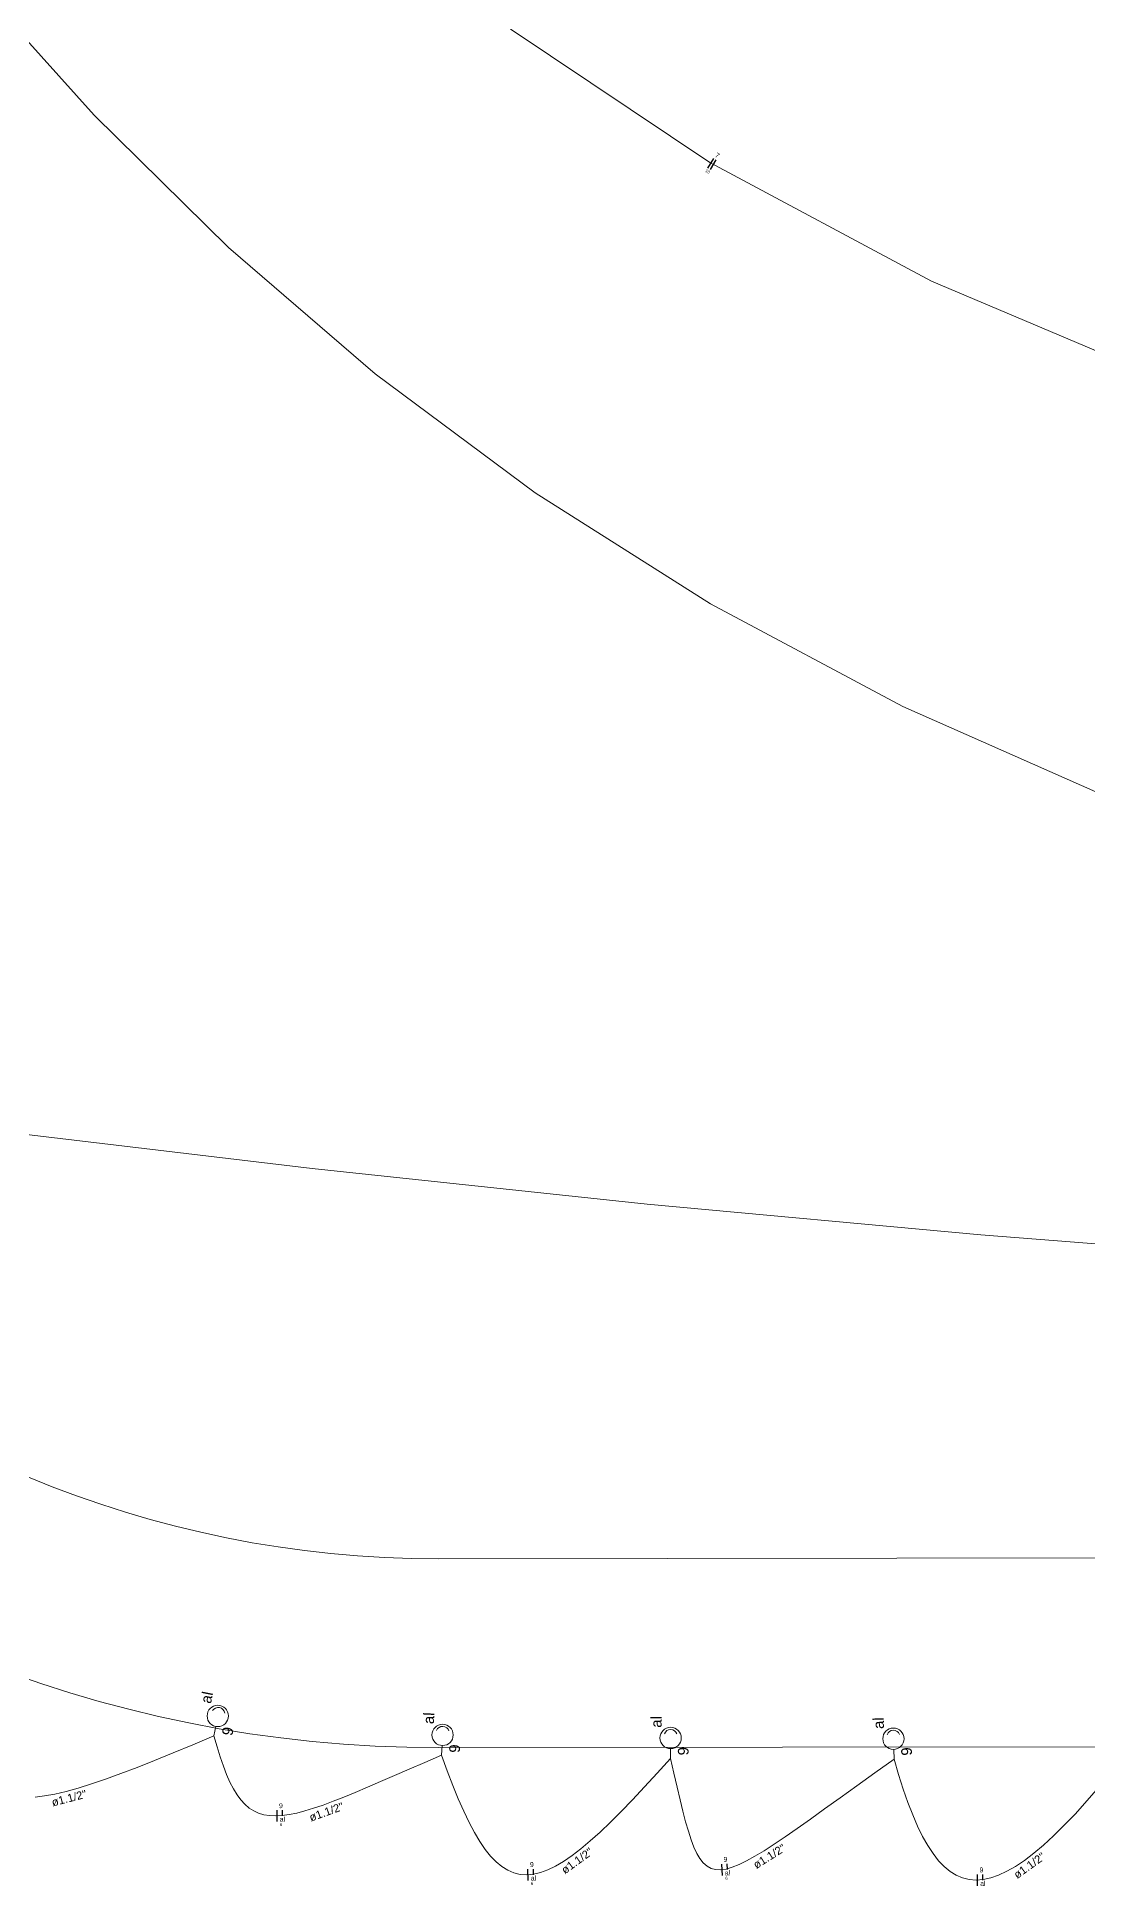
# Model space of a CAD drawing. Header units: millimetres. Extents: x -395 to 1008, y 9 to 692.
# Drawn here: x -122.93 to -109.03, y 22.34 to 46.81 of the extents above; entities that cross this region are included whole.
import ezdxf

# ---------------------------------------------------------------- set-up
doc = ezdxf.new("R2010")
doc.units = ezdxf.units.MM
doc.header["$LTSCALE"] = 0.1
doc.header["$MEASUREMENT"] = 0
for name, color, linetype, lineweight in [('.10 ultra fina', 240, 'Continuous', 5), ('.15', 150, 'Continuous', 15), ('.20', 130, 'Continuous', 5), ('.25', 70, 'Continuous', 5), ('.30', 50, 'Continuous', 5), ('.40 Interno parede', 27, 'Continuous', 5)]:
    doc.layers.add(name, color=color, linetype=linetype, lineweight=lineweight)
doc.styles.add('Arial', font='arial.ttf')

# ---------------------------------------------------------------- blocks, each defined once
blk = doc.blocks.new('eeetet')
at = {"layer": '.10 ultra fina', "color": 240, "lineweight": 5}
for p, q in [((575.591, 86.758), (652.586, 86.835)), ((575.596, 84.258), (652.591, 84.335))]:
    blk.add_line(p, q, dxfattribs=at)
for radius in [16.5, 14]:
    blk.add_arc((575.562, 100.758), radius, 180.4929, 270.1186, dxfattribs=at)

msp = doc.modelspace()

# ---------------------------------------------------------------- linework, layer by layer
at = {"layer": '.15', "color": 150, "lineweight": 15}
for p, q in [((-120.559, 24.451), (-120.584, 24.325)), ((-117.564, 24.198), (-117.57, 24.07)), ((-114.539, 24.157), (-114.54, 24.028)), ((-111.583, 24.147), (-111.579, 24.018))]:
    msp.add_line(p, q, dxfattribs=at)
for centre in [(-120.532, 24.59), (-117.557, 24.339), (-114.538, 24.298), (-111.588, 24.288)]:
    msp.add_circle(centre, 0.141, dxfattribs=at)
for centre, start, end in [((-120.527, 24.614), 9.127, 148.4972), ((-117.556, 24.364), 17.5892, 156.9594), ((-114.538, 24.322), 19.7609, 159.1311), ((-111.588, 24.312), 22.073, 161.4432)]:
    msp.add_arc(centre, 0.0881, start, end, dxfattribs=at)
at = {"layer": '.20', "color": 130, "lineweight": 20}
for points in [[(-134.575, 93.723), (-133.725, 88.908), (-132.906, 84.333), (-132.094, 79.994), (-131.264, 75.888), (-130.391, 72.012), (-129.453, 68.362), (-128.423, 64.935), (-127.279, 61.727), (-125.996, 58.736), (-124.55, 55.958), (-122.916, 53.389), (-121.071, 51.028), (-118.989, 48.869), (-116.647, 46.91), (-114.02, 45.148), (-111.085, 43.579), (-107.817, 42.2), (-104.191, 41.008), (-100.184, 39.999), (-95.772, 39.17), (-90.929, 38.518), (-85.632, 38.039)], [(-134.35, 63.657), (-133.093, 61.605), (-131.859, 59.545), (-130.629, 57.489), (-129.381, 55.445), (-128.096, 53.425), (-126.753, 51.437), (-125.331, 49.493), (-123.81, 47.603), (-122.17, 45.776), (-120.39, 44.023), (-118.45, 42.354), (-116.33, 40.779), (-114.008, 39.308), (-111.465, 37.952), (-108.68, 36.719), (-105.633, 35.622), (-102.303, 34.669), (-98.67, 33.871), (-94.713, 33.238), (-90.412, 32.78), (-85.747, 32.507)], [(-132.377, 33.582), (-128.19, 32.962), (-123.734, 32.366), (-119.285, 31.834), (-114.849, 31.364), (-110.43, 30.958), (-106.036, 30.614), (-101.673, 30.332), (-97.347, 30.111), (-93.064, 29.952), (-88.83, 29.854), (-84.651, 29.816)], [(-122.949, 23.516), (-122.825, 23.531), (-122.689, 23.556), (-122.541, 23.591), (-122.38, 23.635), (-122.206, 23.69), (-122.019, 23.754), (-121.817, 23.827), (-121.601, 23.909), (-121.37, 24), (-121.124, 24.1), (-120.862, 24.209), (-120.584, 24.325)], [(-120.584, 24.325), (-120.542, 24.18), (-120.5, 24.047), (-120.458, 23.925), (-120.415, 23.814), (-120.371, 23.714), (-120.325, 23.625), (-120.277, 23.546), (-120.227, 23.478), (-120.174, 23.42), (-120.117, 23.371), (-120.056, 23.332), (-119.992, 23.302), (-119.922, 23.282), (-119.847, 23.27), (-119.767, 23.266), (-119.68, 23.271), (-119.587, 23.284), (-119.486, 23.304), (-119.379, 23.332), (-119.263, 23.368), (-119.139, 23.41), (-119.006, 23.46), (-118.864, 23.516), (-118.712, 23.578), (-118.55, 23.646), (-118.377, 23.72), (-118.193, 23.8), (-117.997, 23.885), (-117.79, 23.975), (-117.57, 24.07)], [(-117.57, 24.07), (-117.495, 23.863), (-117.421, 23.67), (-117.349, 23.493), (-117.277, 23.33), (-117.206, 23.181), (-117.135, 23.048), (-117.064, 22.928), (-116.992, 22.823), (-116.92, 22.733), (-116.846, 22.657), (-116.77, 22.595), (-116.692, 22.547), (-116.612, 22.513), (-116.529, 22.493), (-116.443, 22.487), (-116.354, 22.495), (-116.261, 22.517), (-116.163, 22.553), (-116.062, 22.602), (-115.955, 22.665), (-115.843, 22.742), (-115.725, 22.832), (-115.602, 22.935), (-115.472, 23.052), (-115.335, 23.182), (-115.192, 23.325), (-115.041, 23.481), (-114.882, 23.65), (-114.716, 23.833), (-114.54, 24.028)], [(-114.54, 24.028), (-114.495, 23.832), (-114.452, 23.649), (-114.413, 23.481), (-114.375, 23.328), (-114.339, 23.189), (-114.303, 23.063), (-114.267, 22.952), (-114.23, 22.855), (-114.191, 22.771), (-114.15, 22.701), (-114.105, 22.645), (-114.056, 22.602), (-114.002, 22.572), (-113.942, 22.556), (-113.876, 22.553), (-113.802, 22.563), (-113.721, 22.586), (-113.631, 22.622), (-113.531, 22.67), (-113.421, 22.732), (-113.299, 22.805), (-113.166, 22.892), (-113.02, 22.99), (-112.861, 23.101), (-112.687, 23.224), (-112.499, 23.359), (-112.295, 23.506), (-112.074, 23.665), (-111.836, 23.836), (-111.579, 24.018)], [(-111.579, 24.018), (-111.519, 23.813), (-111.458, 23.621), (-111.396, 23.443), (-111.333, 23.28), (-111.269, 23.13), (-111.202, 22.995), (-111.134, 22.874), (-111.064, 22.767), (-110.991, 22.674), (-110.916, 22.595), (-110.838, 22.531), (-110.757, 22.481), (-110.673, 22.445), (-110.585, 22.424), (-110.493, 22.417), (-110.398, 22.424), (-110.299, 22.446), (-110.195, 22.482), (-110.086, 22.533), (-109.973, 22.598), (-109.855, 22.678), (-109.731, 22.772), (-109.602, 22.881), (-109.468, 23.005), (-109.327, 23.143), (-109.18, 23.296), (-109.027, 23.464), (-108.867, 23.646)]]:
    msp.add_lwpolyline(points, dxfattribs=at)
at = {"layer": '.25', "color": 70, "lineweight": 25}
for p, q in [((-114.043, 45.074), (-113.966, 45.203)), ((-114.011, 45.055), (-113.934, 45.183)), ((-119.747, 23.191), (-119.748, 23.341)), ((-119.677, 23.267), (-119.677, 23.342)), ((-116.424, 22.413), (-116.426, 22.563)), ((-116.354, 22.488), (-116.355, 22.563)), ((-113.853, 22.479), (-113.861, 22.629)), ((-113.786, 22.557), (-113.79, 22.632)), ((-110.475, 22.342), (-110.475, 22.492)), ((-110.404, 22.417), (-110.404, 22.492))]:
    msp.add_line(p, q, dxfattribs=at)

# ---------------------------------------------------------------- block references
at = {"layer": '.30'}
msp.add_blockref('eeetet', (-693.2, -60.087), dxfattribs=at)

# ---------------------------------------------------------------- texts
at = {"layer": '.40 Interno parede', "color": 27, "attachment_point": 8, "line_spacing_factor": 0.9, "style": 'Arial'}
for s, insert, char_height, width, rotation in [('7', (-113.936, 45.216), 0.0653, 0.10011, 329.1189), ('10', (-114.058, 45.013), 0.0406, 0.12235, 329.1189), ('al', (-120.607, 24.82), 0.1412, 0.30354, 78.8108), ('al', (-117.666, 24.556), 0.1412, 0.30354, 87.2734), ('al', (-114.654, 24.51), 0.1412, 0.30354, 89.4449), ('al', (-111.713, 24.496), 0.1412, 0.30354, 91.7597), ('9', (-120.329, 24.373), 0.141, 0.2169, 78.8108), ('9', (-117.325, 24.154), 0.141, 0.2169, 87.2734), ('9', (-114.298, 24.122), 0.141, 0.2169, 89.4449), ('9', (-111.342, 24.121), 0.141, 0.2169, 91.7597), ('ø1.1/2"', (-122.487, 23.448), 0.1059, 0.92508, 14.4505), ('9', (-119.696, 23.368), 0.0653, 0.10011, 0.4139), ('al', (-119.676, 23.188), 0.0653, 0.1401, 0.4139), ('ø1.1/2"', (-119.076, 23.268), 0.1059, 0.92508, 19.63), ('6', (-119.694, 23.131), 0.0406, 0.06118, 0.4139), ('ø1.1/2"', (-115.744, 22.628), 0.1059, 0.92508, 35.9135), ('ø1.1/2"', (-113.201, 22.685), 0.1059, 0.92508, 32.132), ('ø1.1/2"', (-109.756, 22.565), 0.1059, 0.92508, 35.7531), ('9', (-116.374, 22.589), 0.0653, 0.10011, 0.7233), ('9', (-113.81, 22.657), 0.0653, 0.10011, 2.8203), ('al', (-113.783, 22.479), 0.0653, 0.1401, 2.8203), ('9', (-110.423, 22.518), 0.0653, 0.10011, 0.1045), ('al', (-116.353, 22.41), 0.0653, 0.1401, 0.7233), ('6', (-116.371, 22.353), 0.0406, 0.06118, 0.7233), ('6', (-113.798, 22.421), 0.0406, 0.06118, 2.8203), ('al', (-110.404, 22.339), 0.0653, 0.1401, 0.1045)]:
    msp.add_mtext(s, dxfattribs=dict(at, insert=insert, char_height=char_height, width=width, rotation=rotation))

doc.saveas('drawing.dxf')
